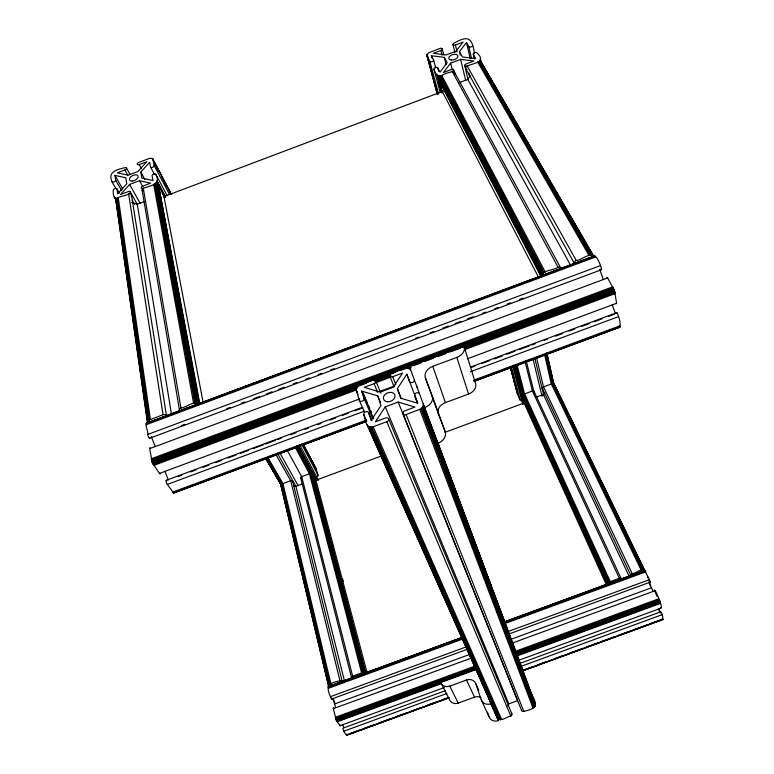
<?xml version="1.0" encoding="UTF-8"?>
<svg xmlns="http://www.w3.org/2000/svg" width="774" height="774" viewBox="0 0 774 774"><rect width="100%" height="100%" fill="white"/><g stroke="black" fill="none" stroke-linecap="round" stroke-linejoin="round"><path stroke-width="1.16" d="M594.209 256.678C595.496 253.543 601.591 266.092 601.582 269.681L149.663 438.239M154.471 174.373L150.495 166.903L149.653 162.288L140.8 172.08L141.835 178.117L152.971 180.516L152.11 175.775A1.993 1.132 -25.7 0 1 153.755 173.937A1.993 1.132 -25.7 0 1 155.816 174.373C161.631 184.841 150.069 185.518 143.306 188.382A2.012 1.142 -26.1 0 1 141.236 187.927A2.012 1.142 -26.1 0 1 142.909 186.06L150.64 183.138L139.494 180.719L129.626 184.454L120.541 194.506L128.261 191.594A2.012 1.142 -26.6 0 1 130.313 192.058A2.012 1.142 -26.6 0 1 128.629 193.926C125.814 196.422 114.223 195.899 116.264 202.275M620.777 579.329A1.742 0.871 -23.2 0 0 620.942 578.255A1.742 0.871 -23.2 0 0 619.335 578.275L609.448 581.971L607.387 584.515L522.247 396.801L523.863 394.227L532.406 390.976A1.509 0.958 -24.7 0 1 533.944 391.17A1.509 0.958 -24.7 0 1 533.547 392.466M466.567 649.55L331.543 699.077C325.825 687.302 326.502 683.316 339.96 680.82A1.732 0.861 -15.6 0 1 342.06 680.975A1.732 0.861 -15.6 0 1 340.947 682.31M147.457 422.856L149.295 420.001L163.043 414.738A2.486 1.693 -8 0 1 165.51 414.748A2.486 1.693 -8 0 1 166.497 416.238M619.432 327.073C621.28 325.283 619.21 315.995 616.83 312.657L470.766 367.002M511.904 713.928L388.625 418.928A2.612 1.964 -22.8 0 0 385.558 417.979L375.419 421.743L385.278 406.853L398.204 402.045L414.922 407.056L404.773 410.83A2.612 1.964 -21.6 0 0 402.983 413.597A2.612 1.964 -21.6 0 0 406.089 414.545L420.959 408.875L423.097 406.573L423.281 403.951M149.808 437.813A2.467 0.59 68.6 0 1 148.869 437.513A2.467 0.59 68.6 0 1 147.728 434.475C149.043 433.188 143.577 422.149 147.379 423.465M438.568 93.993L429.851 61.281L426.813 55.177L428.69 52.787L439.835 48.491A1.974 1.103 -17.2 0 1 442.206 48.781A1.974 1.103 -17.2 0 1 440.899 50.455L433.247 53.348L446.143 54.935L456.041 51.2L463.055 42.077L455.393 44.979A1.983 1.103 -16.8 0 1 453.003 44.699A1.983 1.103 -16.8 0 1 454.299 43.025C467.593 35.556 472.179 36.997 474.404 53.377M538.433 277.082L441.393 89.678C435.036 77.11 440.319 74.652 452.345 71.643A2.022 1.161 -16.9 0 0 453.68 69.892A2.022 1.161 -16.9 0 0 451.232 69.573L443.415 72.533L450.603 63.149L460.598 59.375L473.882 61.02L466.054 63.981A2.032 1.151 -16.5 0 0 464.739 65.713A2.032 1.151 -16.5 0 0 467.206 66.032C473.388 63.12 487.001 62.278 477.055 52.971A2.012 1.142 -16.2 0 0 474.597 52.671A2.012 1.142 -16.2 0 0 473.311 54.383L474.394 59.085M364.593 412.378L359.242 400.245L356.011 388.848L358.507 385.626L372.875 380.14A2.535 1.848 -22.6 0 1 375.825 381.011L380.914 393.269M521.521 709.545A1.761 1.645 -21.5 0 0 523.795 711.345C535.54 708.752 538.481 706.207 531.999 695.158A1.751 1.625 -18.8 0 0 531.496 694.471M292.282 482.018A1.5 0.948 -14.1 0 0 292.398 480.828A1.5 0.948 -14.1 0 0 290.695 480.702L282.239 483.905L280.962 485.83L328.631 686.354M560.608 269.12A2.496 1.722 -29.5 0 0 560.27 267.388A2.496 1.722 -29.5 0 0 558.102 267.262C553.352 270.677 543.406 269.526 541.355 276.279L438.848 79.48M520.109 663.308L660.812 611.799C662.089 611.837 664.082 622.644 662.08 618.707M174.218 492.583L173.299 492.651L167.358 484.437A2.448 0.581 69.2 0 1 166.091 481.215A2.448 0.581 69.2 0 1 166.807 480.77M507.754 705.985L508.837 703.876L517.593 700.683L398.204 402.045M508.557 634.148L650.431 582.058L554.358 384.359L552.065 383.759L543.483 386.874A1.509 0.958 -25.2 0 0 542.322 387.938A1.509 0.958 -25.2 0 0 542.874 388.848M331.543 699.077L331.485 698.129M458.943 82.779L467.815 79.432L470.282 75.446M419.527 393.802A2.593 1.925 -20.7 0 0 416.431 392.902A2.593 1.925 -20.7 0 0 414.671 395.611L417.438 403.177L400.729 398.194L397.343 388.616L406.863 374.229L417.67 403.002M460.307 55.128L459.456 51.606L466.451 42.473L468.802 46.546L471.54 58.292M535.908 397.246L543.367 394.479L544.79 392.728M616.83 312.657L616.733 313.373M328.311 686.49L462.223 637.331M115.616 187.753C106.386 174.692 111.233 170.715 124.546 167.755A1.964 1.093 -26.2 0 1 126.539 168.181A1.964 1.093 -26.2 0 1 124.895 169.98L117.338 172.834L128.155 175.166L137.936 171.47L146.789 161.698L139.223 164.562A1.964 1.093 -25.8 0 1 137.211 164.146A1.964 1.093 -25.8 0 1 138.846 162.347L149.924 158.244L152.575 158.602L171.605 194.603M131.638 202.536L137.279 204.21L143.848 201.724M163.788 196.664L443.357 91.148M179.945 410.762A2.477 1.693 -8.8 0 1 180.932 408.062C186.747 407.453 193.384 400.313 199.382 403.931L158.515 185.363L154.713 184.193L153.697 184.454L193.597 403.331M465.89 68.857L574.424 263.518A2.506 1.722 -30.4 0 1 576.253 260.48C581.574 260.557 588.908 252.024 593.997 256.629L481.689 62.849L479.716 61.794L477.722 62.055L589.111 255.681M146.47 423.136L594.538 255.875M146.373 423.301L594.693 255.952M146.315 423.533L594.867 256.107M148.279 422.827L184.493 409.301M186.757 408.459L456.128 307.907M458.392 307.065L468.58 303.263M470.844 302.411L594.219 256.368M146.286 423.842L595.061 256.329M146.344 424.655L595.496 257.007M147.728 434.475L600.469 265.569M181.445 425.594L184.841 424.326M226.685 408.72L230.072 407.453M241.382 403.235L244.778 401.977M253.824 398.6L259.483 396.491M266.266 393.956L271.916 391.847M278.708 389.322L284.358 387.213M293.404 383.836L296.8 382.569M305.846 379.192L309.242 377.925M318.288 374.558L321.684 373.291M330.73 369.914L334.126 368.647M415.551 338.277L418.947 337.009M430.257 332.791L433.643 331.524M442.689 328.157L448.349 326.048M455.131 323.513L460.791 321.404M467.573 318.869L473.224 316.76M482.279 313.393L485.666 312.125M494.712 308.749L498.108 307.481M507.154 304.105L510.55 302.847M519.596 299.47L522.992 298.203M160.257 473.417A2.486 0.6 69.1 0 1 159.483 473.417L152.149 462.291L149.73 448.62L607.638 277.924L614.508 290.772L616.617 303.253L616.172 303.708M151.172 458.818L612.814 286.825M151.375 459.882L613.318 287.783M151.53 460.462L613.569 288.334M151.714 461.062L613.821 288.915M151.917 461.681L614.063 289.524M152.149 462.291L614.295 290.144M464.013 346.191A10.933 7.943 -18.2 0 1 456.824 357.404L432.792 366.354A11.059 8.156 -19.4 0 0 425.371 377.76L432.231 395.814A11.213 8.398 -20.5 0 1 424.645 407.646L409.427 366.528L464.013 346.191L475.41 383.024A10.526 7.875 -17.9 0 1 468.56 394.034L445.437 402.625A10.633 8.079 -19.2 0 0 438.374 413.809L445.147 431.679A10.778 8.311 -20.4 0 1 437.939 443.27L436.691 439.874M152.401 462.9L366.46 383.169M374.393 380.218L393.647 373.039M400.439 370.514L409.504 367.137M412.9 365.87L420.824 362.919M425.361 361.226L433.285 358.275M437.813 356.591L445.747 353.631M450.274 351.947L460.472 348.155M462.736 347.303L614.508 290.772M152.662 463.491L357.636 387.145M374.626 380.818L390.473 374.906M408.595 368.163L410.859 367.321M464.081 347.497L614.701 291.392M152.942 464.042L356.727 388.142M374.848 381.389L390.696 375.487M408.807 368.743L411.071 367.902M464.284 348.077L614.866 291.992M153.213 464.555L356.949 388.683M376.193 381.514L390.909 376.029M464.477 348.629L615.011 292.562M153.774 465.435L356.214 390.038M375.438 382.878L390.144 377.402M464.787 349.606L615.204 293.588M375.825 381.011A2.535 1.848 -22.6 0 1 374.045 383.652L364.186 387.319L380.286 392.108L393.066 387.358L402.596 373.02L392.728 376.686A2.535 1.848 -21.6 0 1 389.738 375.835A2.535 1.848 -21.6 0 1 391.499 373.203C396.82 373.223 405.944 363.693 410.713 369.991M159.483 473.417L359.765 398.862M380.131 391.276L394.837 385.81M467.254 358.846L616.617 303.253M166.187 480.325L362.068 407.443M178.146 476.552L181.542 475.284M190.607 471.908L196.277 469.799M203.078 467.273L208.738 465.164M215.54 462.639L221.209 460.53M228.011 457.995L235.944 455.044M240.472 453.361L248.406 450.41M252.943 448.717L263.141 444.924M265.405 444.083L275.602 440.29M277.876 439.448L281.272 438.181M290.337 434.804L296.007 432.695M305.072 429.328L308.468 428.061M317.543 424.684L320.939 423.426M330.005 420.05L335.674 417.941M342.476 415.406L348.136 413.306M354.937 410.771L362.871 407.821M471.666 367.34L475.072 366.083M481.873 363.548L489.807 360.597M494.334 358.913L502.268 355.963M506.806 354.269L514.739 351.319M519.267 349.635L529.464 345.843M531.738 344.991L535.134 343.733M544.199 340.357L547.605 339.089M555.539 336.139L562.33 333.613M569.132 331.079L574.801 328.969M581.603 326.444L589.536 323.493M594.064 321.81L601.998 318.849M608.799 316.324L614.469 314.215M167.358 484.437L364.128 411.246M470.437 371.704L618.571 316.605M172.815 492.071L366.373 420.108M473.911 380.131L619.926 325.844M256.881 461.256L260.277 459.998M269.333 456.631L274.993 454.532M284.048 451.165L287.444 449.897M296.5 446.53L299.886 445.273M323.658 436.439L327.054 435.172M477.568 379.212L480.964 377.954M492.283 373.745L495.679 372.478M504.735 369.111L508.131 367.853M173.299 492.651L366.683 420.756M474.114 380.818L619.993 326.58M174.256 492.312L182.18 489.371M184.444 488.529L194.642 484.737M196.906 483.895L207.093 480.103M209.357 479.261L219.545 475.478M224.083 473.794L234.27 470.002M236.534 469.16L246.722 465.377M251.25 463.694L336.177 432.115M338.441 431.273L348.629 427.49M350.893 426.648L363.345 422.014M474.307 380.76L517.342 364.767M519.606 363.925L529.793 360.133M532.057 359.291L542.245 355.508M546.773 353.824L556.97 350.032M559.234 349.19L569.422 345.398M573.95 343.714L583.006 340.347M586.411 339.089L619.239 326.88M173.521 492.835L366.15 421.22M473.794 381.195L619.974 326.851M173.715 492.941L366.237 421.366M474.51 381.118L619.926 327.054M173.879 492.961L366.334 421.424M474.936 381.05L619.839 327.17M372.013 420.466L368.637 412.726A2.583 1.925 -23.7 0 0 365.628 411.797A2.583 1.925 -23.7 0 0 363.79 414.535C365.067 418.889 365.976 429.609 373.174 426.774L386.807 421.704A2.612 1.964 -22.8 0 0 388.625 418.928M301.483 478.438A1.5 0.948 -14.5 0 1 300.67 477.626A1.5 0.948 -14.5 0 1 301.667 476.629L310.19 473.533L313.141 474.414L365.763 673.196L362.474 672.625L352.634 676.176A1.732 0.861 -15.9 0 0 351.435 677.298A1.732 0.861 -15.9 0 0 352.721 677.86M303.35 483.527L295.968 486.275L293.723 485.888M315.076 480.557L381.727 455.828M445.002 432.356L524.085 403.012M631.255 575.488A1.742 0.871 -23.5 0 1 630.733 574.666A1.742 0.871 -23.5 0 1 632.145 573.573C635.715 573.853 641.433 567.526 644.752 570.806M504.164 621.919L644.858 570.312M328.273 686.606L462.204 637.447M504.203 622.035L644.945 570.38M328.253 686.77L462.9 637.35M504.764 621.986L645.061 570.496M328.263 686.993L462.949 637.553M503.7 622.596L645.187 570.67M328.282 687.254L463.026 637.805M503.787 622.838L645.322 570.893M328.331 687.564L461.981 638.511M503.893 623.128L645.477 571.164M328.476 688.289L463.345 638.792M505.287 623.399L645.816 571.822M330.469 696.668L466.267 646.861M508.141 631.497L649.599 579.61M335.49 707.417L334.668 703.943L469.305 654.581M510.027 639.643L651.456 587.795L653.014 591.017M340.057 724.899L340.125 725.896L336.342 720.313L333.313 708.674L471.511 658.016M512.282 643.068L655.007 590.755C655.288 589.13 663.879 609.506 660.657 607.484M335.365 717.285L474.984 666.124M514.72 651.573L658.887 598.747M335.587 718.137L475.923 666.724M515.532 652.211L659.255 599.55M335.723 718.591L476.078 667.169M515.687 652.646L659.438 599.985M335.868 719.036L475.101 668.02M515.852 653.092L659.622 600.421M336.022 719.481L475.265 668.465M516.016 653.537L659.796 600.866M336.187 719.907L476.561 668.484M516.181 653.962L659.951 601.292M336.342 720.313L476.716 668.891M516.335 654.378L660.096 601.717M336.506 720.7L441.78 682.136M444.044 681.314L476.861 669.287M516.481 654.775L660.232 602.114M336.671 721.049L441.925 682.494M516.616 655.133L660.338 602.482M336.825 721.358L441.286 683.094M516.229 655.636L660.425 602.82M337.116 721.832L441.519 683.587M516.422 656.149L660.541 603.362M339.921 725.751L444.382 687.506M518.174 660.474L661.238 608.083M480.925 697.664A7.488 6.889 -29.8 0 0 474.53 697.151L458.237 703.111A7.43 6.763 -31.7 0 1 449.21 699.154L440.551 682.136A7.634 6.86 -30.8 0 0 449.791 686.122L466.529 679.998A7.692 6.995 -28.9 0 1 475.923 683.993L478.845 690.418M445.214 690.737L343.085 728.131C341.847 728.973 347.797 738.502 346.936 734.052M343.83 731.207L446.927 693.465M520.573 666.511L662.196 614.662M349.287 733.82L359.494 730.085M364.032 728.421L374.239 724.687M378.776 723.032L391.257 718.456M395.795 716.801L406.002 713.067M410.539 711.403L420.756 707.668M427.558 705.172L437.765 701.438M442.312 699.773L447.982 697.703M522.847 670.294L531.931 666.975M537.601 664.905L546.676 661.577M554.619 658.674L563.695 655.355M569.364 653.275L580.703 649.125M586.382 647.045L597.721 642.894M601.127 641.646L614.74 636.663M618.145 635.425L629.485 631.274M632.89 630.026L638.56 627.946M640.833 627.114L646.503 625.044M649.908 623.796L661.248 619.645M346.549 735.019L448.581 697.674M522.276 670.7L662.863 619.248M348.155 734.661L449.191 697.674M522.992 670.671L662.631 619.558M346.771 735.261L448.833 697.925M522.392 670.99L662.883 619.568M497.237 717.537C500.014 722.926 507.173 716.376 510.801 716.095A1.761 1.645 -24.9 0 0 511.401 713.241M431.998 58.069L431.379 55.738L444.286 57.344L447.188 62.713L439.98 72.079L437.745 67.822A2.012 1.142 -17.4 0 0 435.336 67.512A2.012 1.142 -17.4 0 0 434.001 69.244C434.911 72.833 437.523 77.758 441.838 75.61L545.254 272.051M119.37 193.248L116.971 189.05A2.003 1.122 -26.8 0 0 114.958 188.595A2.003 1.122 -26.8 0 0 113.275 190.452C112.898 193.742 113.614 200.108 118.248 197.844L150.398 419.46M121.653 190.568L115.665 180.071L114.987 175.398L125.814 177.749L126.762 183.815L117.667 193.858L116.971 189.05M601.582 269.681L601.021 269.1M372.691 418.357L364.032 398.465L361.642 391.073L377.751 395.901L380.556 402.586M650.392 582.135L649.87 581.351M316.208 476.794A1.451 1.103 -28 0 0 317.979 475.11L316.15 468.638L303.65 445.64M523.524 673.641L527.587 683.268A1.732 1.596 -19 0 1 527.5 684.497M158.515 185.363L199.789 403.457M481.689 62.849L482.27 64.039M607.638 277.924L607.068 277.315L606.99 278.098M114.184 196.915L116.613 201.095M265.53 458.14L281.484 485.617L265.753 458.343M481.38 62.53L593.697 256.436M481.022 62.259L593 255.691M480.625 62.046L592.545 255.497M480.18 61.891L592.042 255.362M479.716 61.794L591.5 255.294M267.136 457.695L282.239 483.856L330.188 684.468M266.759 457.734L281.871 483.895M266.391 457.724L282.123 484.93M266.043 457.676L281.775 484.882M115.51 198.154L116.719 200.243M265.714 457.589L281.455 484.795M115.162 198.047L116.371 200.137M266.024 458.508L281.165 484.659M114.852 197.892L116.671 201.027M479.222 61.765L590.92 255.294M478.729 61.804L590.32 255.352M473.311 54.383L475.72 58.572L462.446 56.947L459.456 51.606M267.891 457.492L282.984 483.663M114.987 175.398L122.747 189.059M132.19 200.224L134.57 204.433M275.892 454.512L290.743 480.78L339.96 680.82M130.196 191.778L137.298 204.394M277.547 453.641L295.891 486.246L344.44 680.859M576.253 260.48L467.206 66.032A2.061 1.703 -38 0 0 467.012 69.554M129.626 184.454L140.239 203.407M279.888 452.983L298.154 485.627M124.895 169.98L127.826 175.253M467.815 79.432L570.419 264.94M126.433 167.919L129.945 174.247M139.494 180.719L142.977 187.056M287.125 450.149L301.676 476.639M454.483 72.205L560.579 267.717M140.8 172.08L144.844 179.52M558.102 267.262L452.345 71.643A2.051 1.703 -36.8 0 1 454.706 73.085M139.223 164.562L141.526 168.819M295.126 447.169L309.445 473.756L361.603 672.877M296.771 446.056L311.593 473.736M297.061 447.401L311.332 474.007M296.19 446.588L311.042 474.259M295.862 446.811L310.722 474.481M156.996 180.739L165.53 196.722M298.58 446.008L316.779 480.103M156.987 181.377L165.52 197.36M298.629 446.617L316.837 480.712M156.88 181.726L164.843 196.635M298.009 445.872L316.218 479.957M156.716 182.074L164.688 196.993M297.913 446.192L316.131 480.277M156.493 182.432L158.196 185.625M162.182 193.084L164.465 197.341M297.767 446.511L315.995 480.586M156.213 182.78L157.345 184.909M297.003 445.756L313.528 476.639M155.816 174.373L167.155 195.696M299.848 445.224L318.559 480.412M303.427 444.586L316.382 469.16M152.323 158.428L170.348 192.61M303.911 445.795L315.744 468.231M153.697 161.495L158.776 171.112M162.153 177.517L167.232 187.134M168.355 189.272L170.609 193.539M156.735 167.803L157.857 169.941M165.191 183.825L166.323 185.963M306.175 450.855L309.561 457.27M312.377 462.61L313.509 464.739M152.778 158.825L154.161 165.52L169.419 194.342M301.599 444.15L317.979 475.11M431.379 55.738L433.556 59.879L435.704 68.035M440.89 76.094L544.093 272.612M440.464 76.413L543.551 272.97M440.067 76.771L543.048 273.377M439.719 77.177L542.603 273.812M439.429 77.603L542.216 274.286M439.187 78.058L541.887 274.77M439.013 78.532L541.636 275.273M438.897 79.006L541.452 275.776M438.945 80.399L541.384 277.227M655.007 590.755L654.475 589.952L654.901 591.655M449.791 686.122L458.237 703.111M647.519 576.514L649.396 580.384M655.268 592.478L657.184 596.444M553.981 384.001L644.403 570.225M553.729 383.875L643.91 569.983M553.439 383.778L643.6 569.916M553.129 383.72L643.252 569.877M552.791 383.691L642.884 569.887M552.433 383.701L642.478 569.925M642.062 569.993L552.065 383.759L545.351 354.357M551.32 383.962L641.211 570.245M632.145 573.573L543.483 386.874L536.508 357.54M542.303 388.335L630.771 575.246M543.367 394.479L629.194 576.378M534.05 391.402L621.135 578.546M466.529 679.998L474.53 697.151M619.335 578.275L532.406 390.976L525.091 361.797M475.923 683.993L481.196 699.677L488.916 716.55A7.556 7.043 -27.8 0 0 498.301 720.652L494.654 710.01M610.27 581.603L524.579 393.889L516.964 364.622M523.863 394.227L609.448 581.971M523.534 394.43L609.051 582.193M523.234 394.663L608.693 582.435M522.963 394.914L608.364 582.687M554.358 384.359L555.035 386.894M522.731 395.175L608.083 582.957M522.537 395.446L607.832 583.228M522.382 395.727L607.638 583.499M522.276 396.007L607.493 583.77M522.218 396.288L607.406 584.031M522.247 396.801L523.611 401.958L606.419 584.873M510.279 367.04L517.603 394.459L520.138 400.09A1.451 1.113 -14.8 0 0 521.957 400.603M487.001 692.691L490.803 703.827L498.301 720.652M363.79 414.535L366.721 421.153M369.353 426.958L498.949 719.385M368.821 426.745L498.562 719.181M368.327 426.474L498.204 718.93M367.911 426.135L497.895 718.64M367.079 424.849L497.624 718.301M371.21 427.18L500.256 719.675M370.562 427.18L499.811 719.636M369.943 427.103L499.375 719.539M355.953 389.361L357.414 392.679M356.088 390.338L358.033 394.759M371.859 427.113L500.71 719.656M373.174 426.774L501.6 719.452M363.064 392.815L367.389 402.79M368.347 405.005L369.798 408.333M370.756 410.549L371.714 412.765M361.642 391.073L373.649 418.705M386.807 421.704L510.801 716.095M374.045 383.652L377.76 392.553M385.278 406.853L508.837 703.876M333.923 708.82L333.342 707.726L333.313 708.674M402.983 413.597L521.579 710.397M406.089 414.545L523.795 711.345M389.738 375.825L394.198 387.039M392.728 376.686L395.824 384.543M397.343 388.616L401.338 398.716M151.298 436.613L155.148 446.414M164.93 471.318L168.326 479.986M333.594 699.541L334.861 702.831M332.539 698.458L334.668 703.943M342.582 724.425L343.849 727.695M414.671 395.611L417.67 403.525M419.74 409.465L532.996 707.987M421.511 408.488L534.176 707.281M420.959 408.875L533.808 707.562M422.807 407.095L534.998 706.227M422.44 407.598L534.776 706.604M422.004 408.062L534.495 706.962M409.427 366.528L410.268 368.772M437.687 442.283L524.511 674.967M416.431 385.404L417.283 387.677M424.123 406.215L535.153 703.682M423.465 404.966L535.337 704.524M437.726 443.386L523.843 673.912M423.426 405.499L535.347 704.959M439.438 448.736L441.973 455.518M444.508 462.301L446.617 467.951M449.152 474.733L451.271 480.383M453.806 487.156L456.766 495.07M458.45 499.588L461.41 507.502M462.252 509.766L466.054 519.934M466.906 522.198L470.708 532.367M471.55 534.631L502.403 617.13M503.671 620.516L507.047 629.562M508.315 632.948L511.701 641.994M513.385 646.513L517.187 656.681M518.038 658.945L521.84 669.113M423.301 406.04L535.289 705.395M462.252 510.646L463.52 514.042M498.64 607.851L499.907 611.237M503.294 620.284L504.561 623.67M507.947 632.716L509.215 636.102M512.601 645.148L514.71 650.799M517.255 657.581L519.364 663.231M521.908 670.013L523.176 673.399M423.097 406.573L535.173 705.811M406.863 374.229L409.523 381.534A2.564 1.887 -20.7 0 0 412.581 382.414A2.564 1.887 -20.7 0 0 414.322 379.744M432.231 395.814L445.147 431.679M425.371 377.76L438.374 413.809M649.057 581.11L651.456 587.795M658.926 608.567L660.522 613.008M649.086 582.58L650.286 585.908M658.926 609.951L659.729 612.157M599.686 269.362L603.236 279.375M612.263 304.801L615.398 313.644M432.792 366.354L445.437 402.625M487.427 712.138L488.916 716.55M377.751 395.901L380.982 405.547L371.114 420.398L368.637 412.726M456.824 357.404L468.56 394.034M511.421 367.379L520.138 400.09M429.802 63.275L430.731 66.777M511.827 370.553L514.323 379.899M515.571 384.572L516.51 388.074M427.084 54.238L428.332 58.911M428.96 61.252L431.457 70.598M432.086 72.93L437.697 93.964M510.743 367.331L514.178 380.179M514.807 382.52L517.303 391.867M426.929 54.557L437.552 94.273M510.646 367.621L517.516 393.318M426.842 54.867L437.465 94.583M510.279 366.75L517.603 394.459M426.813 55.177L437.271 94.273M434.001 69.244L440.193 92.609M512.62 366.054L522.837 404.618M342.679 579.087L343.298 581.419M367.079 672.683L315.657 479.116A1.49 0.938 -15 0 1 315.357 480.103M312.812 474.007L365.415 672.848M438.423 75.929L439.342 79.432M514.594 365.841L522.885 397.401M523.804 400.903L524.424 403.244M438.026 75.804L440.483 85.159M441.103 87.491L442.331 92.174M514.275 365.686L522.585 397.246M523.505 400.758L524.114 403.09M437.678 75.649L441.993 92.009M514.004 365.502L524.153 404.076M437.387 75.446L442.012 92.977M513.762 365.299L523.921 403.864M436.981 74.962L441.606 92.493M513.723 365.967L523.582 403.36M312.58 473.833L365.164 672.712M312.309 473.698L364.864 672.606M312.009 473.591L364.535 672.529M311.68 473.514L364.157 672.48M311.322 473.465L363.761 672.471M310.954 473.456L363.345 672.49M310.577 473.475L362.909 672.538M515.784 364.883L523.727 395.291M437.745 67.822L438.664 71.334M515.697 366.054L523.34 395.291M439.313 76.045L439.932 78.387M515.31 366.025L522.963 395.253M438.848 76.007L439.468 78.348M514.942 365.947L522.914 396.346M310.19 473.533L362.474 672.625M516.181 364.835L524.114 395.243M442.283 49.052L443.773 54.906M444.286 57.344L446.066 64.358M440.899 50.455L442.089 55.138M301.667 476.629L352.634 676.176M300.67 477.752L351.435 677.298M450.603 63.149L452.364 70.173M453.757 70.182L454.918 74.865M526.126 360.5L534.302 393.279M292.64 481.264L342.137 681.188M452.925 44.418L454.938 52.632M460.598 59.375L465.706 80.506M532.986 358.817L542.071 396.394M455.393 44.979L457.105 52.022M464.652 65.422L468.038 79.519M535.037 359.117L543.774 395.533M282.936 483.586L330.991 684.119M281.939 484.108L329.83 684.68M281.668 484.321L329.511 684.903M281.436 484.563L329.24 685.145M281.243 484.805L329.008 685.387M281.097 485.056L328.834 685.629M468.88 73.085L469.721 76.607M281.001 485.317L328.786 686.77M466.451 42.473L470.302 58.911M545.67 354.134L552.617 384.707M544.635 354.705L551.349 384.088M480.315 58.592L481.38 63.294M546.783 352.741L554.136 385.384M480.402 59.801L481.205 63.323M546.908 353.921L553.826 384.504M480.257 60.12L480.789 62.471M546.802 354.221L553.729 384.804M480.044 60.449L480.577 62.8M546.657 354.511L553.313 383.923M546.192 353.621L553.129 384.204M545.951 353.892L552.897 384.465M203.088 402.248L163.575 194.545A2.022 1.654 -3.3 0 1 163.73 195.396M158.157 185.044L198.957 403.622M157.751 184.763L198.473 403.37M157.296 184.541L197.941 403.167M156.812 184.357L197.37 403.012M156.309 184.231L196.76 402.925M155.777 184.164L196.122 402.886M155.245 184.154L195.483 402.915M154.713 184.193L194.845 402.993M180.932 408.062L143.306 188.382A2.041 1.683 -1.5 0 0 142.948 191.275M142.126 190.191L179.452 409.988M137.279 204.21L171.596 415.058M131.503 195.154L166.487 415.793M163.043 414.738L128.629 193.926A2.051 1.674 -0.5 0 1 131.154 196.403M117.338 198.308L149.295 420.001M116.951 198.618L148.811 420.34M116.613 198.957L148.395 420.708M116.342 199.324L148.047 421.104M116.119 199.731L147.776 421.53M115.974 200.147L147.582 421.965M115.897 200.572L147.515 423.291M490.803 703.827A7.769 7.15 -27.1 0 1 481.196 699.677M442.244 90.635A2.022 1.683 -34.9 0 1 441.393 89.678M149.73 448.62A2.496 0.6 68.8 0 1 150.504 448.262M632.455 575.314A1.742 0.871 -23.5 0 1 632.029 575.44M620.467 579.591A1.742 0.871 -23.2 0 1 619.674 580.007M524.52 402.499A1.5 0.948 -24.2 0 1 523.611 401.958M364.032 398.465A2.554 1.877 -23.5 0 1 362.213 401.155A2.554 1.877 -23.5 0 1 359.242 400.245M472.517 45.144A2.003 1.122 -16.4 0 1 471.231 46.837A2.003 1.122 -16.4 0 1 468.802 46.546M433.556 59.879A1.993 1.122 -17.4 0 1 432.231 61.581A1.993 1.122 -17.4 0 1 429.851 61.281M154.161 165.52A1.974 1.113 -25.6 0 1 152.536 167.329A1.974 1.113 -25.6 0 1 150.495 166.903M115.665 180.071A1.983 1.103 -26.6 0 1 114.001 181.9A1.983 1.103 -26.6 0 1 112.007 181.455M387.735 401.803A6.066 4.489 -22.1 0 0 394.846 394.866A6.066 4.489 -22.1 0 0 385.017 394.517A6.066 4.489 -22.1 0 0 387.735 401.803M451.232 60.004A4.721 2.661 -16.8 0 0 457.918 56.105A4.721 2.661 -16.8 0 0 450.874 55.341A4.721 2.661 -16.8 0 0 451.232 60.004M132.083 181.077A4.683 2.632 -26.2 0 0 138.14 176.249A4.683 2.632 -26.2 0 0 131.193 176.491A4.683 2.632 -26.2 0 0 132.083 181.077"/></g></svg>
